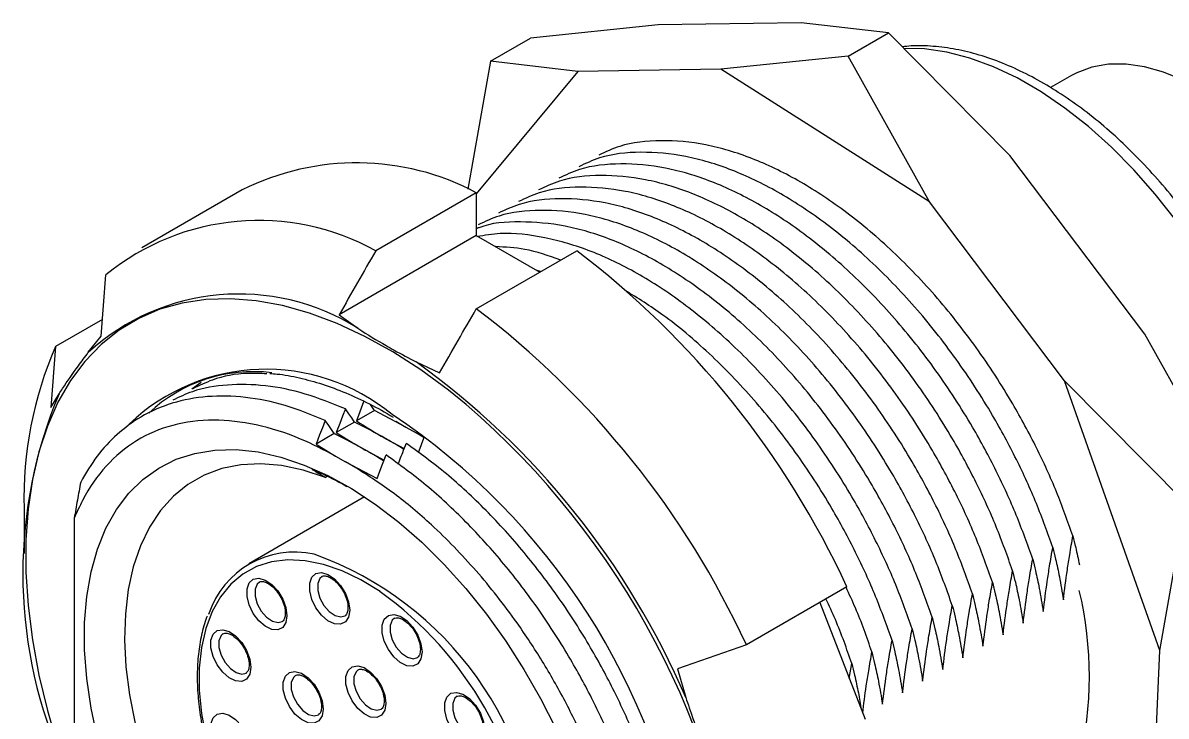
# Model space of a CAD drawing. Header units: millimetres. Extents: x 5 to 292, y 4 to 204.
# Drawn here: x 184.61 to 204.72, y 162.46 to 174.65 of the extents above; entities that cross this region are included whole.
import ezdxf

# ---------------------------------------------------------------- set-up
doc = ezdxf.new("R2010")
doc.units = ezdxf.units.MM

msp = doc.modelspace()

# ---------------------------------------------------------------- linework, layer by layer
at = {"color": 7, "linetype": 'Continuous', "lineweight": 25}
for p, q in [((195.783, 174.615), (193.542, 174.384)), ((198.301, 174.651), (195.783, 174.615)), ((199.835, 174.474), (198.301, 174.651)), ((192.835, 173.976), (193.542, 174.384)), ((199.128, 174.066), (199.835, 174.474)), ((201.97, 172.32), (199.835, 174.474)), ((192.835, 173.976), (192.435, 171.729)), ((194.369, 173.799), (192.835, 173.976)), ((199.128, 174.066), (196.887, 173.835)), ((200.556, 171.503), (199.128, 174.066)), ((194.369, 173.799), (192.586, 171.643)), ((196.887, 173.835), (194.369, 173.799)), ((200.556, 171.503), (196.887, 173.835)), ((203.054, 173.725), (202.688, 173.513)), ((204.346, 169.176), (201.97, 172.32)), ((188.47, 171.714), (186.703, 170.694)), ((192.586, 171.665), (190.818, 170.645)), ((192.586, 171.665), (192.586, 170.913)), ((202.932, 168.359), (200.556, 171.503)), ((192.586, 170.913), (190.172, 169.52)), ((192.586, 170.913), (193.702, 170.269)), ((192.586, 169.624), (194.354, 170.645)), ((185.987, 169.145), (186.068, 170.22)), ((193.718, 170.278), (193.654, 170.296)), ((190.172, 169.52), (190.502, 169.283)), ((186.009, 169.439), (185.185, 168.963)), ((185.761, 168.859), (185.987, 169.145)), ((205.774, 166.613), (204.346, 169.176)), ((185.185, 168.963), (185.103, 167.888)), ((191.53, 168.689), (191.94, 168.499)), ((187.744, 168.33), (187.581, 168.211)), ((205.067, 166.205), (202.932, 168.359)), ((204.607, 163.616), (202.932, 168.359)), ((185.103, 167.888), (185.248, 168.128)), ((190.796, 167.839), (190.476, 167.653)), ((191.349, 167.545), (190.796, 167.839)), ((190.443, 167.634), (190.122, 167.449)), ((191.17, 167.648), (191.349, 167.545)), ((191.349, 167.545), (191.527, 167.442)), ((190.089, 167.43), (189.768, 167.245)), ((190.995, 167.341), (191.319, 167.169)), ((191.667, 167.356), (191.527, 167.442)), ((189.768, 167.245), (190.109, 167.036)), ((190.642, 167.137), (190.966, 166.964)), ((190.109, 167.036), (190.288, 166.933)), ((190.288, 166.933), (190.84, 166.639)), ((190.467, 166.83), (190.288, 166.933)), ((189.965, 166.678), (189.934, 166.66)), ((190.622, 166.317), (188.587, 165.143)), ((184.631, 166.115), (184.631, 165.323)), ((204.607, 163.616), (205.067, 166.205)), ((185.515, 165.942), (185.515, 161.767)), ((199.104, 164.736), (197.336, 163.716)), ((198.627, 164.461), (199.423, 162.408)), ((189.174, 164.127), (189.178, 164.13)), ((190.276, 164.225), (190.28, 164.228)), ((197.336, 163.716), (196.126, 163.292)), ((191.549, 163.491), (191.553, 163.493)), ((204.465, 160.436), (204.607, 163.616)), ((196.126, 163.292), (196.27, 162.792)), ((199.145, 163.124), (199.191, 163.387)), ((188.537, 163.221), (188.542, 163.224)), ((189.81, 162.487), (189.814, 162.489)), ((190.912, 162.585), (190.917, 162.588))]:
    msp.add_line(p, q, dxfattribs=at)
at = {"color": 8, "linetype": 'Continuous', "lineweight": 25, "flags": 128}
for points in [[(204.89, 171.181), (204.529, 171.639), (204.15, 172.068), (203.756, 172.466), (203.351, 172.829), (202.938, 173.154), (202.519, 173.439), (202.099, 173.682), (201.68, 173.88), (201.266, 174.032), (200.861, 174.137), (200.468, 174.194), (200.105, 174.202)], [(192.407, 167.941), (192.095, 168.194), (191.608, 168.552), (191.118, 168.868), (190.627, 169.14), (190.138, 169.368), (189.654, 169.549), (189.178, 169.682), (188.714, 169.766), (188.262, 169.802), (187.828, 169.789), (187.412, 169.726), (187.018, 169.615), (186.648, 169.455), (186.304, 169.249), (185.988, 168.997), (185.703, 168.7), (185.449, 168.361), (185.228, 167.981), (185.042, 167.563), (184.893, 167.11), (184.779, 166.623), (184.703, 166.107), (184.665, 165.563), (184.665, 164.996), (184.703, 164.408), (184.779, 163.804), (184.893, 163.186), (185.042, 162.56), (185.228, 161.927)], [(190.896, 164.65), (190.893, 164.652), (190.558, 164.857), (190.224, 165.016), (189.896, 165.129), (189.577, 165.193), (189.272, 165.209), (188.985, 165.174), (188.72, 165.091), (188.48, 164.96), (188.268, 164.783), (188.086, 164.562), (187.939, 164.301), (187.826, 164.001), (187.75, 163.668), (187.712, 163.306), (187.712, 162.919), (187.75, 162.512), (187.826, 162.092)], [(189.874, 164.917), (189.835, 164.883), (189.798, 164.792), (189.798, 164.672), (189.835, 164.539), (189.905, 164.41), (189.998, 164.302), (190.102, 164.232), (190.202, 164.207), (190.276, 164.225)], [(188.772, 164.819), (188.733, 164.784), (188.696, 164.694), (188.696, 164.574), (188.733, 164.44), (188.803, 164.311), (188.896, 164.204), (189, 164.133), (189.1, 164.108), (189.174, 164.127)], [(191.147, 164.183), (191.108, 164.148), (191.071, 164.058), (191.071, 163.938), (191.108, 163.804), (191.178, 163.675), (191.271, 163.568), (191.375, 163.497), (191.475, 163.472), (191.549, 163.491)], [(188.136, 163.913), (188.097, 163.879), (188.059, 163.788), (188.059, 163.668), (188.097, 163.535), (188.167, 163.406), (188.26, 163.298), (188.363, 163.228), (188.463, 163.203), (188.537, 163.221)], [(189.408, 163.179), (189.37, 163.144), (189.332, 163.054), (189.332, 162.934), (189.37, 162.8), (189.44, 162.671), (189.533, 162.564), (189.636, 162.493), (189.736, 162.468), (189.81, 162.487)], [(190.511, 163.277), (190.472, 163.242), (190.434, 163.152), (190.434, 163.032), (190.472, 162.899), (190.542, 162.769), (190.635, 162.662), (190.738, 162.591), (190.838, 162.566), (190.912, 162.585)], [(192.249, 162.811), (192.21, 162.777), (192.173, 162.686), (192.173, 162.566), (192.21, 162.433), (192.281, 162.304), (192.374, 162.196), (192.477, 162.126), (192.577, 162.101), (192.651, 162.119)]]:
    msp.add_lwpolyline(points, dxfattribs=at)
at = {"color": 7, "linetype": 'Continuous', "lineweight": 25, "flags": 128}
for points in [[(208.425, 168.054), (208.406, 168.465), (208.349, 168.893), (208.255, 169.332), (208.124, 169.779), (207.959, 170.226), (207.762, 170.669), (207.534, 171.102), (207.279, 171.521), (207, 171.919), (206.7, 172.292), (206.382, 172.637), (206.051, 172.947), (205.711, 173.22), (205.365, 173.453), (205.019, 173.642), (204.675, 173.785), (204.339, 173.881), (204.015, 173.928), (203.705, 173.926), (203.415, 173.874), (203.148, 173.774), (203.054, 173.725)], [(190.609, 167.998), (190.587, 167.941), (190.538, 167.814), (190.476, 167.653)], [(190.796, 167.839), (190.747, 167.909), (190.723, 167.944)], [(190.283, 167.865), (190.233, 167.737), (190.184, 167.61), (190.122, 167.449)], [(190.443, 167.634), (190.394, 167.705), (190.345, 167.776), (190.283, 167.865)], [(189.929, 167.66), (189.88, 167.533), (189.831, 167.406), (189.768, 167.245)], [(190.089, 167.43), (190.04, 167.501), (189.991, 167.572), (189.929, 167.66)], [(191.567, 167.097), (191.597, 167.175), (191.646, 167.302), (191.676, 167.381)], [(185.923, 162.074), (185.81, 162.604), (185.735, 163.123), (185.697, 163.626), (185.697, 164.109), (185.735, 164.568), (185.81, 165), (185.923, 165.4), (186.072, 165.765), (186.256, 166.093), (186.474, 166.38), (186.723, 166.625), (187.001, 166.824), (187.307, 166.978), (187.637, 167.083), (187.99, 167.14), (188.361, 167.148), (188.749, 167.107), (189.149, 167.016), (189.559, 166.878), (189.974, 166.693), (190.393, 166.463), (190.81, 166.189), (191.223, 165.874), (191.628, 165.52), (192.023, 165.131), (192.403, 164.709), (192.765, 164.258), (193.107, 163.782), (193.425, 163.285), (193.718, 162.771), (193.982, 162.243)], [(190.84, 166.639), (190.889, 166.767), (190.939, 166.894), (191, 167.054)], [(189.934, 166.66), (189.543, 166.787), (189.162, 166.867), (188.794, 166.898), (188.442, 166.88), (188.109, 166.814), (187.8, 166.699), (187.515, 166.538), (187.259, 166.331), (187.033, 166.08), (186.838, 165.788), (186.678, 165.457), (186.553, 165.09), (186.464, 164.69), (186.413, 164.261), (186.399, 163.807), (186.423, 163.331), (186.485, 162.839), (186.584, 162.334)], [(190.359, 164.327), (190.34, 164.205), (190.284, 164.119), (190.199, 164.078), (190.092, 164.085), (189.976, 164.141), (189.863, 164.239), (189.766, 164.369), (189.694, 164.516), (189.656, 164.665), (189.656, 164.8), (189.694, 164.905), (189.766, 164.97), (189.863, 164.987), (189.976, 164.955), (190.092, 164.877), (190.199, 164.761), (190.284, 164.621), (190.34, 164.471), (190.359, 164.327)], [(189.256, 164.228), (189.237, 164.107), (189.182, 164.021), (189.096, 163.979), (188.99, 163.987), (188.874, 164.042), (188.761, 164.141), (188.663, 164.27), (188.592, 164.418), (188.554, 164.567), (188.554, 164.701), (188.592, 164.806), (188.663, 164.871), (188.761, 164.888), (188.874, 164.856), (188.99, 164.778), (189.096, 164.663), (189.182, 164.522), (189.237, 164.372), (189.256, 164.228)], [(191.632, 163.592), (191.612, 163.471), (191.557, 163.384), (191.471, 163.343), (191.365, 163.35), (191.249, 163.406), (191.136, 163.504), (191.039, 163.634), (190.967, 163.781), (190.929, 163.93), (190.929, 164.065), (190.967, 164.17), (191.039, 164.235), (191.136, 164.252), (191.249, 164.22), (191.365, 164.142), (191.471, 164.026), (191.557, 163.886), (191.612, 163.736), (191.632, 163.592)], [(188.62, 163.323), (188.601, 163.201), (188.546, 163.115), (188.46, 163.074), (188.353, 163.081), (188.237, 163.137), (188.125, 163.235), (188.027, 163.365), (187.956, 163.512), (187.918, 163.661), (187.918, 163.796), (187.956, 163.901), (188.027, 163.966), (188.125, 163.983), (188.237, 163.951), (188.353, 163.873), (188.46, 163.757), (188.546, 163.617), (188.601, 163.467), (188.62, 163.323)], [(190.995, 162.687), (190.976, 162.565), (190.921, 162.479), (190.835, 162.437), (190.728, 162.445), (190.612, 162.501), (190.5, 162.599), (190.402, 162.729), (190.331, 162.876), (190.293, 163.025), (190.293, 163.159), (190.331, 163.265), (190.402, 163.329), (190.5, 163.347), (190.612, 163.315), (190.728, 163.236), (190.835, 163.121), (190.921, 162.981), (190.976, 162.83), (190.995, 162.687)], [(189.893, 162.588), (189.874, 162.467), (189.818, 162.38), (189.733, 162.339), (189.626, 162.346), (189.51, 162.402), (189.397, 162.5), (189.3, 162.63), (189.228, 162.777), (189.191, 162.926), (189.191, 163.061), (189.228, 163.166), (189.3, 163.231), (189.397, 163.248), (189.51, 163.216), (189.626, 163.138), (189.733, 163.022), (189.818, 162.882), (189.874, 162.732), (189.893, 162.588)], [(192.734, 162.221), (192.715, 162.099), (192.659, 162.013), (192.574, 161.972), (192.467, 161.979), (192.351, 162.035), (192.238, 162.133), (192.141, 162.263), (192.069, 162.41), (192.032, 162.559), (192.032, 162.694), (192.069, 162.799), (192.141, 162.864), (192.238, 162.881), (192.351, 162.849), (192.467, 162.771), (192.574, 162.655), (192.659, 162.515), (192.715, 162.365), (192.734, 162.221)], [(188.62, 161.853), (188.601, 161.732), (188.546, 161.645), (188.46, 161.604), (188.353, 161.611), (188.237, 161.667), (188.125, 161.765), (188.027, 161.895), (187.956, 162.042), (187.918, 162.191), (187.918, 162.326), (187.956, 162.431), (188.027, 162.496), (188.125, 162.513), (188.237, 162.481), (188.353, 162.403), (188.46, 162.287), (188.546, 162.147), (188.601, 161.997), (188.62, 161.853)]]:
    msp.add_lwpolyline(points, dxfattribs=at)
at = {"color": 7, "linetype": 'Continuous', "lineweight": 25}
for centre, radius, start, end in [((190.481, 167.701), 4.489, 62.0328, 116.6066), ((188.758, 166.919), 4.258, 61.054, 129.165), ((184.885, 158.17), 15.662, 24.788, 52.8011), ((188.411, 165.948), 3.936, 57.9052, 132.3139), ((183.117, 157.149), 15.662, 24.788, 52.8011), ((191.4, 166.277), 6.771, 156.6318, 181.3689), ((188.668, 165.823), 2.696, 83.1588, 133.1635), ((183.277, 157.201), 14.145, 23.2816, 54.3076), ((192.771, 164.967), 8.161, 157.2141, 202.7859), ((183.092, 157.095), 14.297, 6.3286, 49.3396), ((184.514, 157.845), 11.911, 8.9307, 56.3961), ((189.388, 163.757), 1.589, 77.3704, 161.8429), ((187.096, 159.376), 6.5, 5.3646, 54.2318), ((196.828, 163.156), 6.542, 346.6202, 13.3798)]:
    msp.add_arc(centre, radius, start, end, dxfattribs=at)
at = {"color": 8, "linetype": 'Continuous', "lineweight": 25}
for centre, radius, start, end in [((188.888, 165.07), 3.491, 50.542, 133.6093), ((187.702, 159.646), 6.016, 0.776, 70.2462)]:
    msp.add_arc(centre, radius, start, end, dxfattribs=at)
at = {"color": 7, "linetype": 'Continuous', "lineweight": 25}
for points, knots in [([(205.941, 162.641), (205.952, 162.648), (206.057, 162.723), (206.231, 162.901), (206.46, 163.176), (206.656, 163.49), (206.821, 163.837), (206.954, 164.216), (207.052, 164.624), (207.116, 165.058), (207.144, 165.516), (207.137, 165.992), (207.094, 166.483), (207.017, 166.986), (206.906, 167.496), (206.762, 168.011), (206.587, 168.526), (206.381, 169.038), (206.148, 169.543), (205.887, 170.039), (205.601, 170.522), (205.292, 170.988), (204.963, 171.434), (204.614, 171.857), (204.249, 172.255), (203.87, 172.624), (203.479, 172.961), (203.078, 173.265), (202.67, 173.532), (202.258, 173.76), (201.844, 173.948), (201.431, 174.092), (201.022, 174.193), (200.623, 174.244), (200.307, 174.256), (200.13, 174.235), (200.079, 174.228)], [0, 0, 0, 0, 0.0032326, 0.032195, 0.0613222, 0.0907623, 0.1205981, 0.1508375, 0.181425, 0.2122688, 0.243271, 0.2743493, 0.3054381, 0.3365015, 0.3675259, 0.3985084, 0.429452, 0.4603631, 0.4912506, 0.5221238, 0.5529929, 0.5838675, 0.6147553, 0.645667, 0.6766129, 0.7076033, 0.7386472, 0.7697513, 0.8009178, 0.8321414, 0.8634033, 0.8946487, 0.9258017, 0.95676, 0.9874078, 1, 1, 1, 1]), ([(203.08, 165.632), (202.988, 165.89), (202.802, 166.409), (202.445, 167.188), (201.982, 168.046), (201.389, 168.959), (200.661, 169.877), (199.875, 170.689), (199.062, 171.367), (198.243, 171.902), (197.424, 172.294), (196.61, 172.536), (195.828, 172.604), (195.193, 172.538), (194.862, 172.383), (194.742, 172.327)], [0, 0, 0, 0, 0.061649, 0.123906, 0.187597, 0.273227, 0.359592, 0.445588, 0.530141, 0.612279, 0.694418, 0.77897, 0.864966, 0.951331, 1, 1, 1, 1]), ([(202.726, 165.428), (202.634, 165.686), (202.449, 166.205), (202.091, 166.984), (201.629, 167.842), (201.036, 168.754), (200.307, 169.673), (199.521, 170.485), (198.708, 171.163), (197.889, 171.698), (197.071, 172.09), (196.257, 172.331), (195.474, 172.4), (194.839, 172.334), (194.508, 172.179), (194.389, 172.123)], [0, 0, 0, 0, 0.061649, 0.123906, 0.187597, 0.273227, 0.359592, 0.445588, 0.530141, 0.612279, 0.694418, 0.77897, 0.864966, 0.951331, 1, 1, 1, 1]), ([(202.373, 165.224), (202.28, 165.482), (202.095, 166.001), (201.738, 166.78), (201.275, 167.638), (200.682, 168.55), (199.954, 169.469), (199.168, 170.281), (198.355, 170.959), (197.536, 171.494), (196.717, 171.885), (195.903, 172.127), (195.12, 172.195), (194.486, 172.13), (194.155, 171.974), (194.035, 171.919)], [0, 0, 0, 0, 0.061649, 0.123906, 0.187597, 0.273227, 0.359592, 0.445588, 0.530141, 0.612279, 0.694418, 0.77897, 0.864966, 0.951331, 1, 1, 1, 1]), ([(202.019, 165.02), (201.927, 165.278), (201.742, 165.797), (201.384, 166.576), (200.922, 167.433), (200.329, 168.346), (199.6, 169.265), (198.814, 170.077), (198.001, 170.755), (197.182, 171.29), (196.364, 171.681), (195.55, 171.923), (194.767, 171.991), (194.132, 171.926), (193.801, 171.77), (193.682, 171.714)], [0, 0, 0, 0, 0.061649, 0.123906, 0.187597, 0.273227, 0.359592, 0.445588, 0.530141, 0.612279, 0.694418, 0.77897, 0.864966, 0.951331, 1, 1, 1, 1]), ([(201.665, 164.816), (201.573, 165.074), (201.388, 165.593), (201.031, 166.372), (200.568, 167.229), (199.975, 168.142), (199.247, 169.061), (198.461, 169.873), (197.648, 170.551), (196.829, 171.086), (196.01, 171.477), (195.196, 171.719), (194.413, 171.787), (193.779, 171.721), (193.447, 171.566), (193.328, 171.51)], [0, 0, 0, 0, 0.061649, 0.123906, 0.187597, 0.273227, 0.359592, 0.445588, 0.530141, 0.612279, 0.694418, 0.77897, 0.864966, 0.951331, 1, 1, 1, 1]), ([(201.312, 164.612), (201.22, 164.87), (201.035, 165.389), (200.677, 166.168), (200.215, 167.025), (199.622, 167.938), (198.893, 168.857), (198.107, 169.669), (197.294, 170.347), (196.475, 170.882), (195.656, 171.273), (194.843, 171.515), (194.06, 171.583), (193.425, 171.517), (193.094, 171.362), (192.974, 171.306)], [0, 0, 0, 0, 0.061649, 0.123906, 0.187597, 0.273227, 0.359592, 0.445588, 0.530141, 0.612279, 0.694418, 0.77897, 0.864966, 0.951331, 1, 1, 1, 1]), ([(200.958, 164.407), (200.866, 164.666), (200.681, 165.185), (200.323, 165.964), (199.861, 166.821), (199.268, 167.734), (198.54, 168.653), (197.753, 169.465), (196.941, 170.143), (196.122, 170.678), (195.303, 171.069), (194.489, 171.311), (193.706, 171.379), (193.072, 171.313), (192.74, 171.158), (192.621, 171.102)], [0, 0, 0, 0, 0.061649, 0.123906, 0.187597, 0.273227, 0.359592, 0.445588, 0.530141, 0.612279, 0.694418, 0.77897, 0.864966, 0.951331, 1, 1, 1, 1]), ([(200.605, 164.203), (200.513, 164.462), (200.328, 164.981), (199.97, 165.76), (199.508, 166.617), (198.914, 167.53), (198.186, 168.449), (197.4, 169.261), (196.587, 169.938), (195.768, 170.474), (194.95, 170.865), (194.135, 171.108), (193.356, 171.169), (192.829, 171.136), (192.595, 171.035), (192.577, 171.027)], [0, 0, 0, 0, 0.064296, 0.129226, 0.195651, 0.284959, 0.375032, 0.464721, 0.552903, 0.638569, 0.724234, 0.812417, 0.902106, 0.992179, 1, 1, 1, 1]), ([(200.251, 163.999), (200.159, 164.257), (199.974, 164.777), (199.616, 165.556), (199.154, 166.413), (198.561, 167.326), (197.833, 168.245), (197.046, 169.057), (196.233, 169.734), (195.415, 170.269), (194.595, 170.662), (193.785, 170.896), (193.106, 170.98), (192.733, 170.914), (192.598, 170.89)], [0, 0, 0, 0, 0.067484, 0.135634, 0.205353, 0.299089, 0.393628, 0.487765, 0.58032, 0.670233, 0.760146, 0.852702, 0.946838, 1, 1, 1, 1]), ([(190.818, 170.645), (190.711, 170.459), (190.496, 170.084), (190.281, 169.708), (190.172, 169.52)], [0, 0, 0, 0, 0.496611, 1, 1, 1, 1]), ([(194.071, 170.482), (193.858, 170.556), (193.462, 170.693), (193.095, 170.709), (192.926, 170.717)], [0, 0, 0, 0, 0.538359, 1, 1, 1, 1]), ([(199.898, 163.795), (199.806, 164.053), (199.62, 164.572), (199.263, 165.351), (198.8, 166.209), (198.207, 167.121), (197.479, 168.041), (196.693, 168.85), (195.927, 169.5), (195.427, 169.81), (195.205, 169.947)], [0, 0, 0, 0, 0.103159, 0.207337, 0.313912, 0.457201, 0.601719, 0.74562, 0.887105, 1, 1, 1, 1]), ([(191.94, 168.499), (192.048, 168.688), (192.264, 169.063), (192.479, 169.438), (192.586, 169.624)], [0, 0, 0, 0, 0.503389, 1, 1, 1, 1]), ([(190.502, 169.283), (190.507, 169.279), (190.665, 169.173), (190.883, 169.046), (191.22, 168.852), (191.4, 168.758), (191.53, 168.689)], [0, 0, 0, 0, 0.015922, 0.499985, 0.637536, 1, 1, 1, 1]), ([(185.248, 168.128), (185.268, 168.159), (185.371, 168.318), (185.541, 168.561), (185.703, 168.779), (185.761, 168.859)], [0, 0, 0, 0, 0.1358734, 0.6863268, 1, 1, 1, 1]), ([(188.9, 168.481), (188.787, 168.486), (188.45, 168.502), (188.009, 168.416), (187.713, 168.274), (187.6, 168.219)], [0, 0, 0, 0, 0.236396, 0.707491, 1, 1, 1, 1]), ([(188.954, 168.487), (188.997, 168.484), (189.165, 168.475), (189.474, 168.415), (189.877, 168.306), (190.29, 168.152), (190.706, 167.961), (190.986, 167.801), (191.125, 167.721)], [0, 0, 0, 0, 0.062641, 0.250711, 0.438431, 0.625931, 0.813314, 1, 1, 1, 1]), ([(190.283, 167.865), (190.046, 167.96), (189.568, 168.153), (188.87, 168.291), (188.204, 168.303), (187.655, 168.214), (187.359, 168.07), (187.246, 168.015)], [0, 0, 0, 0, 0.211777, 0.427762, 0.645996, 0.864394, 1, 1, 1, 1]), ([(189.929, 167.66), (189.692, 167.756), (189.214, 167.949), (188.517, 168.086), (187.849, 168.102), (187.23, 167.985), (186.7, 167.753), (186.263, 167.43), (185.905, 167.05), (185.72, 166.735), (185.628, 166.579)], [0, 0, 0, 0, 0.1300659, 0.2627164, 0.3967483, 0.5308805, 0.6638269, 0.7779602, 0.8895252, 1, 1, 1, 1]), ([(190.109, 167.036), (189.905, 167.141), (189.432, 167.385), (188.706, 167.607), (187.945, 167.697), (187.234, 167.605), (186.594, 167.334), (186.06, 166.885), (185.714, 166.395), (185.562, 166.048), (185.515, 165.942)], [0, 0, 0, 0, 0.103076, 0.237754, 0.372431, 0.513626, 0.654821, 0.795991, 0.937178, 1, 1, 1, 1]), ([(190.995, 167.341), (190.815, 167.44), (190.633, 167.539), (190.444, 167.634), (190.443, 167.634)], [0, 0, 0, 0, 0.99312, 1, 1, 1, 1]), ([(190.476, 167.653), (190.64, 167.551), (190.811, 167.445), (190.989, 167.344), (190.995, 167.341)], [0, 0, 0, 0, 0.9661605, 1, 1, 1, 1]), ([(190.642, 167.137), (190.461, 167.236), (190.28, 167.335), (190.091, 167.43), (190.089, 167.43)], [0, 0, 0, 0, 0.99312, 1, 1, 1, 1]), ([(190.122, 167.449), (190.287, 167.347), (190.457, 167.241), (190.636, 167.14), (190.642, 167.137)], [0, 0, 0, 0, 0.966161, 1, 1, 1, 1]), ([(191.312, 167.15), (191.214, 167.211), (191.11, 167.276), (191.001, 167.338), (190.995, 167.341)], [0, 0, 0, 0, 0.944534, 1, 1, 1, 1]), ([(190.959, 166.946), (190.861, 167.007), (190.757, 167.072), (190.648, 167.133), (190.642, 167.137)], [0, 0, 0, 0, 0.944534, 1, 1, 1, 1]), ([(191.213, 166.893), (191.223, 166.919), (191.249, 166.987), (191.296, 167.109), (191.333, 167.205), (191.354, 167.258)], [0, 0, 0, 0, 0.213039, 0.56151, 1, 1, 1, 1]), ([(195.655, 161.346), (195.563, 161.604), (195.378, 162.123), (195.02, 162.902), (194.583, 163.713), (194.053, 164.54), (193.434, 165.352), (192.766, 166.089), (192.069, 166.739), (191.591, 167.086), (191.354, 167.258)], [0, 0, 0, 0, 0.110475, 0.22204, 0.336173, 0.46912, 0.603252, 0.737284, 0.869934, 1, 1, 1, 1]), ([(195.301, 161.142), (195.209, 161.4), (195.024, 161.919), (194.667, 162.698), (194.229, 163.509), (193.699, 164.336), (193.081, 165.148), (192.413, 165.885), (191.716, 166.535), (191.237, 166.882), (191, 167.054)], [0, 0, 0, 0, 0.110475, 0.22204, 0.336173, 0.46912, 0.603252, 0.737284, 0.869934, 1, 1, 1, 1]), ([(190.311, 166.496), (190.18, 166.569), (189.987, 166.677), (189.771, 166.769), (189.701, 166.798)], [0, 0, 0, 0, 0.679471, 1, 1, 1, 1]), ([(189.701, 166.798), (189.758, 166.765), (189.836, 166.719), (189.913, 166.673), (189.934, 166.66)], [0, 0, 0, 0, 0.725202, 1, 1, 1, 1]), ([(195.061, 160.431), (194.982, 160.693), (194.825, 161.217), (194.514, 161.987), (194.155, 162.728), (193.754, 163.433), (193.24, 164.214), (192.592, 165.037), (191.856, 165.792), (191.141, 166.396), (190.691, 166.685), (190.467, 166.83)], [0, 0, 0, 0, 0.102085, 0.204164, 0.29988, 0.395913, 0.491629, 0.632793, 0.773958, 0.886979, 1, 1, 1, 1]), ([(185.628, 166.579), (185.608, 166.472), (185.568, 166.259), (185.533, 166.047), (185.515, 165.942)], [0, 0, 0, 0, 0.499884, 1, 1, 1, 1]), ([(202.912, 164.508), (202.934, 164.683), (202.967, 164.946), (203.025, 165.322), (203.06, 165.522), (203.08, 165.632)], [0, 0, 0, 0, 0.472054, 0.708034, 1, 1, 1, 1]), ([(203.08, 165.632), (203.096, 165.565), (203.137, 165.398), (203.172, 165.227), (203.193, 165.125)], [0, 0, 0, 0, 0.4045107, 1, 1, 1, 1]), ([(202.558, 164.304), (202.58, 164.479), (202.613, 164.742), (202.672, 165.118), (202.707, 165.317), (202.726, 165.428)], [0, 0, 0, 0, 0.472054, 0.708034, 1, 1, 1, 1]), ([(202.726, 165.428), (202.742, 165.361), (202.784, 165.191), (202.849, 164.887), (202.889, 164.643), (202.912, 164.508)], [0, 0, 0, 0, 0.226081, 0.568719, 1, 1, 1, 1]), ([(202.205, 164.1), (202.227, 164.275), (202.259, 164.538), (202.318, 164.914), (202.353, 165.113), (202.373, 165.224)], [0, 0, 0, 0, 0.472054, 0.708034, 1, 1, 1, 1]), ([(202.373, 165.224), (202.389, 165.156), (202.43, 164.987), (202.495, 164.683), (202.536, 164.439), (202.558, 164.304)], [0, 0, 0, 0, 0.226081, 0.568719, 1, 1, 1, 1]), ([(189.876, 164.916), (189.877, 164.918), (189.889, 164.929), (189.922, 164.932), (189.996, 164.914), (190.086, 164.857), (190.176, 164.766), (190.254, 164.649), (190.308, 164.523), (190.328, 164.427), (190.329, 164.38), (190.329, 164.368)], [0, 0, 0, 0, 0.02518, 0.160747, 0.284702, 0.417531, 0.55032, 0.68489, 0.820186, 0.954092, 1, 1, 1, 1]), ([(201.851, 163.895), (201.873, 164.071), (201.906, 164.334), (201.965, 164.709), (202, 164.909), (202.019, 165.02)], [0, 0, 0, 0, 0.472054, 0.708034, 1, 1, 1, 1]), ([(202.019, 165.02), (202.035, 164.952), (202.076, 164.783), (202.142, 164.478), (202.182, 164.235), (202.205, 164.1)], [0, 0, 0, 0, 0.226081, 0.568719, 1, 1, 1, 1]), ([(188.773, 164.817), (188.775, 164.819), (188.787, 164.831), (188.819, 164.833), (188.894, 164.816), (188.984, 164.759), (189.074, 164.667), (189.151, 164.551), (189.205, 164.424), (189.226, 164.328), (189.227, 164.281), (189.227, 164.269)], [0, 0, 0, 0, 0.025177, 0.160744, 0.284701, 0.417529, 0.550318, 0.684886, 0.820186, 0.954092, 1, 1, 1, 1]), ([(199.544, 163.591), (199.455, 163.85), (199.322, 164.231), (199.146, 164.607), (199.09, 164.728)], [0, 0, 0, 0, 0.678205, 1, 1, 1, 1]), ([(201.498, 163.691), (201.52, 163.867), (201.552, 164.129), (201.611, 164.505), (201.646, 164.705), (201.665, 164.816)], [0, 0, 0, 0, 0.472054, 0.708034, 1, 1, 1, 1]), ([(201.665, 164.816), (201.682, 164.748), (201.723, 164.579), (201.788, 164.274), (201.829, 164.031), (201.851, 163.895)], [0, 0, 0, 0, 0.226081, 0.568719, 1, 1, 1, 1]), ([(199.191, 163.387), (199.101, 163.646), (198.969, 164.027), (198.793, 164.403), (198.736, 164.524)], [0, 0, 0, 0, 0.678205, 1, 1, 1, 1]), ([(201.144, 163.487), (201.166, 163.662), (201.199, 163.925), (201.257, 164.301), (201.293, 164.501), (201.312, 164.612)], [0, 0, 0, 0, 0.472054, 0.708034, 1, 1, 1, 1]), ([(201.312, 164.612), (201.328, 164.544), (201.369, 164.375), (201.434, 164.07), (201.475, 163.827), (201.498, 163.691)], [0, 0, 0, 0, 0.226081, 0.568719, 1, 1, 1, 1]), ([(190.329, 164.368), (190.329, 164.351), (190.327, 164.304), (190.306, 164.25), (190.287, 164.235), (190.278, 164.228)], [0, 0, 0, 0, 0.211942, 0.616832, 1, 1, 1, 1]), ([(200.791, 163.283), (200.812, 163.458), (200.845, 163.721), (200.904, 164.097), (200.939, 164.297), (200.958, 164.407)], [0, 0, 0, 0, 0.472054, 0.708034, 1, 1, 1, 1]), ([(200.958, 164.407), (200.975, 164.34), (201.016, 164.17), (201.081, 163.866), (201.122, 163.623), (201.144, 163.487)], [0, 0, 0, 0, 0.226081, 0.568719, 1, 1, 1, 1]), ([(187.853, 164.221), (187.849, 164.213), (187.805, 164.113), (187.75, 163.892), (187.693, 163.559), (187.672, 163.2), (187.686, 162.823), (187.733, 162.429), (187.813, 162.026), (187.926, 161.616), (188.07, 161.205), (188.243, 160.797), (188.444, 160.396), (188.669, 160.006), (188.918, 159.633), (189.186, 159.281), (189.471, 158.952), (189.77, 158.651), (190.08, 158.382), (190.397, 158.147), (190.718, 157.949), (191.04, 157.788), (191.358, 157.675), (191.576, 157.613), (191.683, 157.603), (191.689, 157.602)], [0, 0, 0, 0, 0.0040543, 0.0510454, 0.0982292, 0.1455203, 0.192853, 0.2401807, 0.2874875, 0.3347697, 0.3820291, 0.4292707, 0.476501, 0.5237268, 0.5709553, 0.6181914, 0.6654429, 0.7127171, 0.7600209, 0.8073601, 0.8547373, 0.902149, 0.9495775, 0.996973, 1, 1, 1, 1]), ([(189.227, 164.269), (189.226, 164.253), (189.224, 164.205), (189.204, 164.151), (189.185, 164.136), (189.176, 164.129)], [0, 0, 0, 0, 0.211943, 0.616833, 1, 1, 1, 1]), ([(191.148, 164.181), (191.15, 164.183), (191.162, 164.194), (191.194, 164.197), (191.269, 164.179), (191.359, 164.122), (191.449, 164.031), (191.526, 163.915), (191.58, 163.788), (191.601, 163.692), (191.602, 163.645), (191.602, 163.633)], [0, 0, 0, 0, 0.02518, 0.160746, 0.284702, 0.417531, 0.55032, 0.68489, 0.820186, 0.954092, 1, 1, 1, 1]), ([(200.437, 163.079), (200.459, 163.254), (200.492, 163.517), (200.55, 163.893), (200.585, 164.093), (200.605, 164.203)], [0, 0, 0, 0, 0.472054, 0.708034, 1, 1, 1, 1]), ([(200.605, 164.203), (200.621, 164.136), (200.662, 163.966), (200.727, 163.662), (200.768, 163.419), (200.791, 163.283)], [0, 0, 0, 0, 0.226081, 0.568719, 1, 1, 1, 1]), ([(188.137, 163.912), (188.139, 163.914), (188.151, 163.925), (188.183, 163.927), (188.258, 163.91), (188.347, 163.853), (188.438, 163.761), (188.515, 163.645), (188.569, 163.519), (188.589, 163.423), (188.59, 163.376), (188.591, 163.364)], [0, 0, 0, 0, 0.02518, 0.160746, 0.284702, 0.417531, 0.55032, 0.684889, 0.820186, 0.954095, 1, 1, 1, 1]), ([(200.084, 162.875), (200.105, 163.05), (200.138, 163.313), (200.197, 163.689), (200.232, 163.889), (200.251, 163.999)], [0, 0, 0, 0, 0.472054, 0.708034, 1, 1, 1, 1]), ([(200.251, 163.999), (200.268, 163.932), (200.309, 163.762), (200.374, 163.458), (200.414, 163.215), (200.437, 163.079)], [0, 0, 0, 0, 0.226081, 0.5687189, 1, 1, 1, 1]), ([(199.73, 162.671), (199.752, 162.846), (199.785, 163.109), (199.843, 163.485), (199.878, 163.685), (199.898, 163.795)], [0, 0, 0, 0, 0.472054, 0.708034, 1, 1, 1, 1]), ([(199.898, 163.795), (199.914, 163.728), (199.955, 163.558), (200.02, 163.254), (200.061, 163.011), (200.084, 162.875)], [0, 0, 0, 0, 0.226081, 0.568719, 1, 1, 1, 1]), ([(191.602, 163.633), (191.602, 163.617), (191.599, 163.569), (191.579, 163.515), (191.56, 163.5), (191.551, 163.493)], [0, 0, 0, 0, 0.211942, 0.616833, 1, 1, 1, 1]), ([(199.382, 162.513), (199.402, 162.673), (199.433, 162.92), (199.49, 163.281), (199.525, 163.481), (199.544, 163.591)], [0, 0, 0, 0, 0.449337, 0.6954713, 1, 1, 1, 1]), ([(199.544, 163.591), (199.56, 163.524), (199.602, 163.354), (199.667, 163.05), (199.707, 162.806), (199.73, 162.671)], [0, 0, 0, 0, 0.226081, 0.568719, 1, 1, 1, 1]), ([(188.591, 163.364), (188.59, 163.347), (188.588, 163.3), (188.568, 163.246), (188.548, 163.231), (188.539, 163.224)], [0, 0, 0, 0, 0.211942, 0.616843, 1, 1, 1, 1]), ([(190.512, 163.276), (190.514, 163.278), (190.526, 163.289), (190.558, 163.291), (190.633, 163.274), (190.722, 163.217), (190.813, 163.125), (190.89, 163.009), (190.944, 162.883), (190.964, 162.786), (190.966, 162.74), (190.966, 162.728)], [0, 0, 0, 0, 0.025177, 0.160747, 0.284702, 0.417531, 0.550321, 0.684888, 0.820185, 0.954095, 1, 1, 1, 1]), ([(199.191, 163.387), (199.207, 163.32), (199.248, 163.15), (199.306, 162.883), (199.34, 162.677), (199.357, 162.579)], [0, 0, 0, 0, 0.256981, 0.64645, 1, 1, 1, 1]), ([(189.41, 163.177), (189.412, 163.179), (189.423, 163.19), (189.456, 163.193), (189.53, 163.175), (189.62, 163.118), (189.71, 163.027), (189.788, 162.911), (189.842, 162.784), (189.862, 162.688), (189.863, 162.641), (189.864, 162.629)], [0, 0, 0, 0, 0.02518, 0.160747, 0.284702, 0.417531, 0.550319, 0.684889, 0.820186, 0.954095, 1, 1, 1, 1]), ([(190.966, 162.728), (190.965, 162.711), (190.963, 162.664), (190.943, 162.609), (190.924, 162.595), (190.914, 162.587)], [0, 0, 0, 0, 0.211953, 0.616843, 1, 1, 1, 1]), ([(192.251, 162.81), (192.252, 162.812), (192.264, 162.823), (192.297, 162.826), (192.371, 162.808), (192.461, 162.751), (192.551, 162.66), (192.629, 162.543), (192.683, 162.417), (192.703, 162.321), (192.704, 162.274), (192.705, 162.262)], [0, 0, 0, 0, 0.025177, 0.160744, 0.2847, 0.417529, 0.550319, 0.684886, 0.820186, 0.954092, 1, 1, 1, 1]), ([(196.27, 162.792), (196.291, 162.731), (196.393, 162.42), (196.564, 161.977), (196.725, 161.603), (196.784, 161.468)], [0, 0, 0, 0, 0.135871, 0.686325, 1, 1, 1, 1]), ([(189.864, 162.629), (189.863, 162.613), (189.861, 162.565), (189.84, 162.511), (189.821, 162.496), (189.812, 162.489)], [0, 0, 0, 0, 0.211942, 0.616843, 1, 1, 1, 1])]:
    msp.add_open_spline(points, degree=3, knots=knots, dxfattribs=at)

doc.saveas('drawing.dxf')
